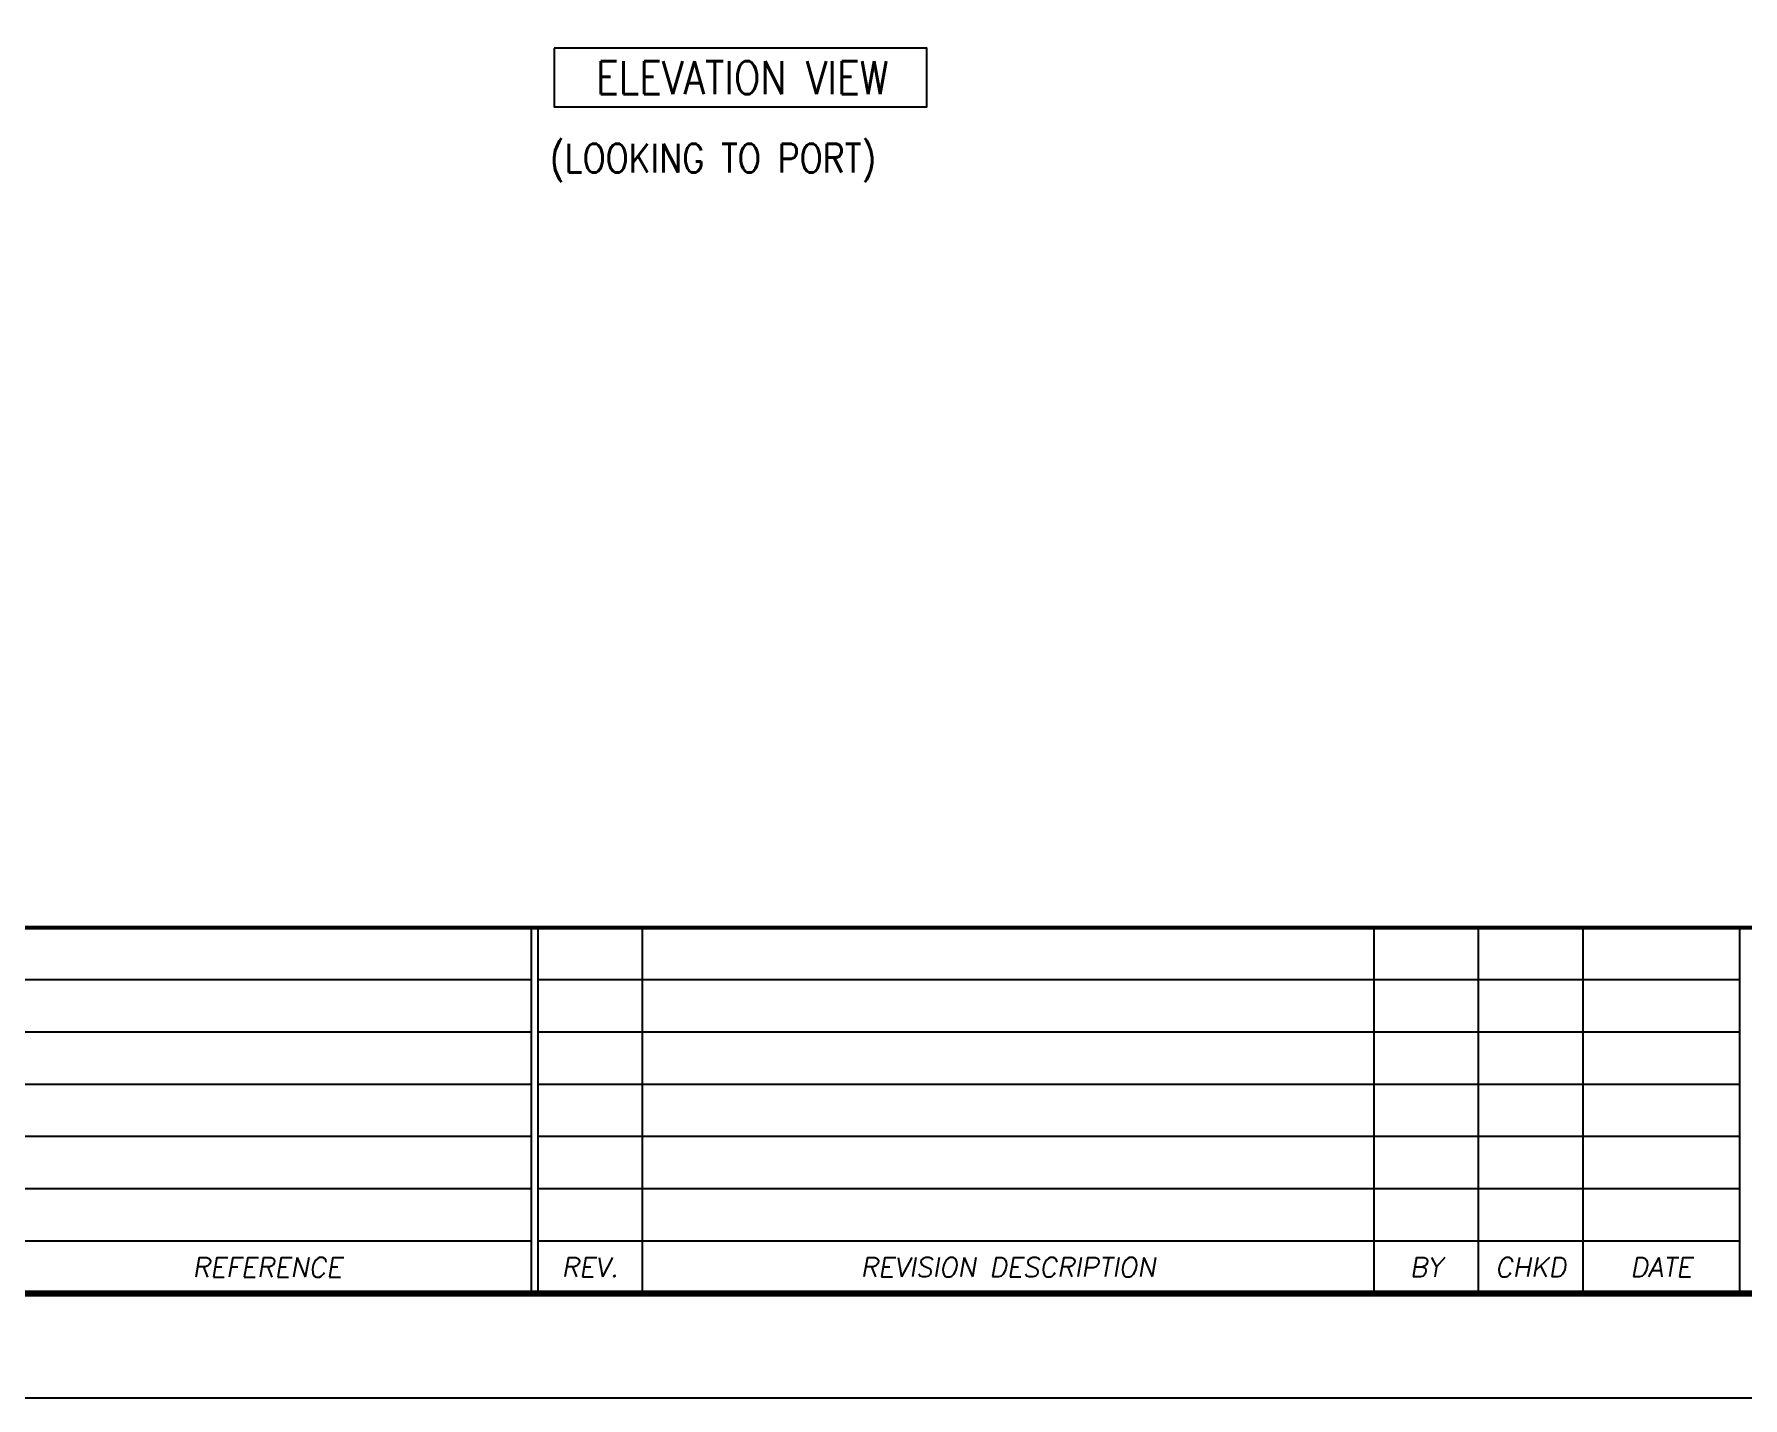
# Model space of a CAD drawing. Extents: x 0 to 45720, y 0 to 30480.
# Drawn here: x 7383 to 17770, y 0 to 8291 of the extents above; entities that cross this region are included whole.
import ezdxf
from ezdxf.enums import TextEntityAlignment as Align

# ---------------------------------------------------------------- set-up
doc = ezdxf.new("R2010")
doc.units = 0
doc.header["$LTSCALE"] = 25
for name, color, linetype in [('EMS_BORDER', 7, 'CONTINUOUS'), ('EMS_DIM', 3, 'CONTINUOUS'), ('EMS_OBJECT', 2, 'CONTINUOUS'), ('EMS_REV', 7, 'CONTINUOUS'), ('EMS_SHEET', 252, 'CONTINUOUS'), ('EMS_TXT', 2, 'CONTINUOUS')]:
    doc.layers.add(name, color=color, linetype=linetype)
doc.styles.add('EMS', font='Romans.shx', dxfattribs={"width": 0.85, "height": 160})
doc.styles.add('EMS_STATUS', font='txt', dxfattribs={"oblique": 15, "height": 4.7625})

# ---------------------------------------------------------------- blocks, each defined once
blk = doc.blocks.new('EMS_BORDER')
at = {"layer": 'EMS_BORDER'}
for p, q in [((208.08, 57.17), (208.08, 12.7)), ((208.88, 57.17), (208.88, 12.7)), ((221.58, 57.17), (221.58, 12.7)), ((310.53, 57.17), (310.53, 12.7)), ((323.24, 57.17), (323.24, 12.7)), ((335.94, 57.17), (335.94, 12.7)), ((355, 57.17), (355, 12.7)), ((208.08, 50.82), (117.14, 50.82)), ((355, 50.82), (208.88, 50.82)), ((208.08, 44.47), (117.14, 44.47)), ((355, 44.47), (208.88, 44.47)), ((208.08, 38.11), (117.14, 38.11)), ((355, 38.11), (208.88, 38.11)), ((208.08, 31.76), (117.14, 31.76)), ((355, 31.76), (208.88, 31.76)), ((208.08, 25.41), (117.14, 25.41)), ((355, 25.41), (208.88, 25.41)), ((208.08, 19.05), (117.14, 19.05)), ((355, 19.05), (208.88, 19.05))]:
    blk.add_line(p, q, dxfattribs=at)
at = {"layer": 'EMS_BORDER', "const_width": 0.762}
blk.add_lwpolyline([(900.7, 12.7), (26.4, 12.7, -0.414214), (25.4, 13.7), (25.4, 595.9, -0.414214), (26.4, 596.9), (900.7, 596.9, -0.414214), (901.7, 595.9), (901.7, 13.7, -0.414214)], format="xyb", close=True, dxfattribs=at)
at = {"layer": 'EMS_BORDER', "const_width": 0.508}
blk.add_lwpolyline([(901.7, 57.17), (25.4, 57.17)], dxfattribs=at)
at = {"layer": 'EMS_SHEET'}
blk.add_lwpolyline([(0, 609.6), (0, 0), (914.4, 0), (914.4, 609.6)], close=True, dxfattribs=at)
at = {"layer": 'EMS_BORDER', "color": 3, "style": 'EMS', "oblique": 10}
for s, height, p in [('REV.', 2.369, (215.23, 15.88)), ('REVISION DESCRIPTION', 2.3693, (266.06, 15.88)), ('BY', 2.369, (316.88, 15.88)), ('CHKD', 2.369, (329.59, 15.88)), ('DATE', 2.369, (345.47, 15.88))]:
    blk.add_text(s, height=height, dxfattribs=at).set_placement(p, align=Align.MIDDLE_CENTER)
at = {"layer": 'EMS_BORDER', "color": 2, "style": 'EMS', "width": 0.85}
for tag, p in [('SCALE', (608.16, 47.68)), ('DATE', (608.16, 36.58)), ('DRAWN', (608.16, 25.48)), ('CHECKED', (608.16, 14.38))]:
    blk.add_attdef(tag, text='', height=3.17, dxfattribs=at).set_placement(p, align=Align.CENTER)
at = {"layer": 'EMS_BORDER', "color": 7, "style": 'EMS_STATUS', "oblique": 15}
for tag, p in [('STATUSLINE1', (678.04, 46.72)), ('STATUSLINE2', (678.04, 40.37))]:
    blk.add_attdef(tag, text='', height=4.76, dxfattribs=at).set_placement(p, align=Align.CENTER)
at = {"layer": 'EMS_BORDER', "color": 7, "style": 'EMS', "width": 0.85}
for tag, height, p in [('DRAWINGTITLELINE1', 3.81, (856.17, 43.6)), ('DRAWINGTITLELINE2', 3.81, (856.17, 37.25)), ('DRAWINGTITLELINE3', 3.81, (856.17, 30.9)), ('PROJECTTITLELINE1', 3.81, (678.04, 23.6)), ('PROJECTTITLELINE2', 3.81, (678.04, 17.25)), ('DWGNO1', 3.97, (856.17, 15.25))]:
    blk.add_attdef(tag, text='', height=height, dxfattribs=at).set_placement(p, align=Align.CENTER)
blk.add_attdef('REV', text='', height=3.81, dxfattribs=at).set_placement((893.7, 17.14), align=Align.MIDDLE_CENTER)
at = {"layer": 'EMS_BORDER', "color": 2, "style": 'EMS', "oblique": 10, "width": 0.85}
blk.add_attdef('APP', text='', height=2.54, dxfattribs=at).set_placement((818.7, 15.96), align=Align.CENTER)
blk = doc.blocks.new('*U100')
at = {"layer": 'EMS_DIM', "style": 'EMS', "width": 0.85}
blk.add_text('(LOOKING TO PORT)', height=175, dxfattribs=at).set_placement((10519, 7450))

msp = doc.modelspace()

# ---------------------------------------------------------------- linework, layer by layer
at = {"layer": 'EMS_TXT'}
msp.add_lwpolyline([(10543.48, 8205.623), (10543.48, 7848.435), (12808.6, 7848.435), (12808.6, 8205.623)], close=True, dxfattribs=at)

# ---------------------------------------------------------------- block references
at = {"layer": 'EMS_OBJECT', "xscale": 50, "yscale": 50, "zscale": 50}
msp.add_blockref('EMS_BORDER', (0, 0), dxfattribs=at)
at = {"layer": 'EMS_REV'}
msp.add_blockref('*U100', (0, 0), dxfattribs=at)

# ---------------------------------------------------------------- texts
at = {"layer": 'EMS_BORDER', "color": 3, "style": 'EMS', "oblique": 10}
msp.add_text('REFERENCE', height=118.4672, dxfattribs=at).set_placement((8799.722, 793.831), align=Align.MIDDLE_CENTER)
at = {"layer": 'EMS_TXT', "color": 7, "style": 'EMS', "width": 0.85}
msp.add_text('ELEVATION VIEW', height=200, dxfattribs=at).set_placement((11687.444, 8027.029), align=Align.MIDDLE_CENTER)

doc.saveas('drawing.dxf')
